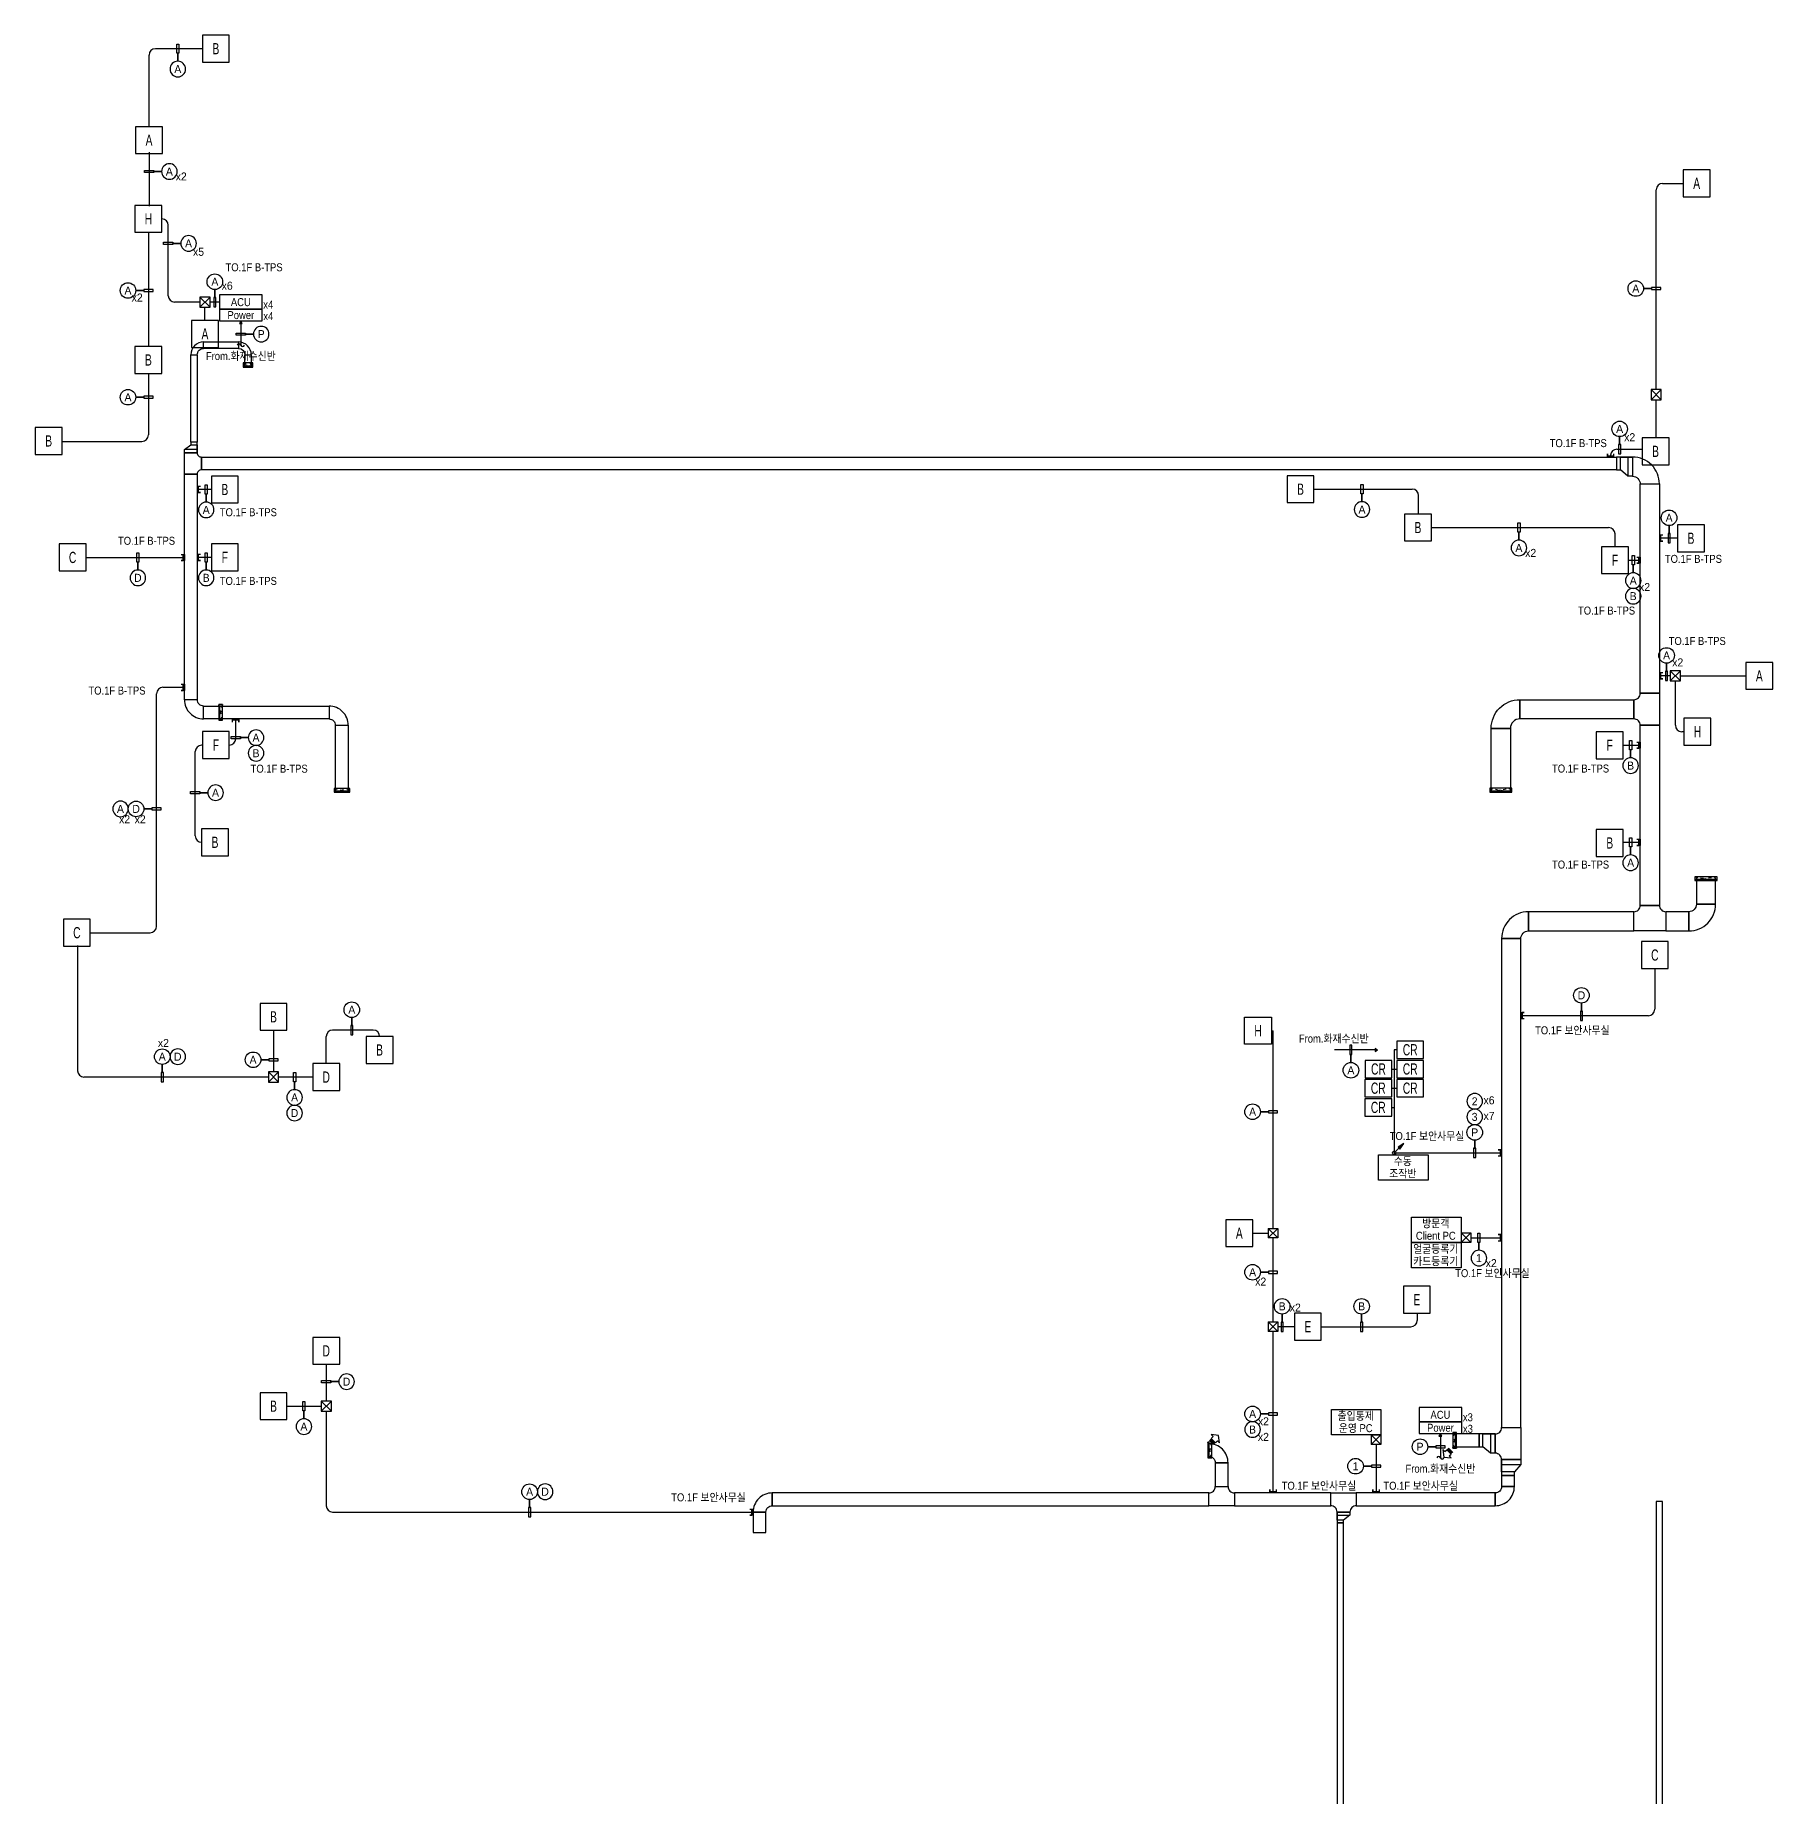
# Model space of a CAD drawing. Header units: millimetres. Extents: x 88230 to 502050, y -351975 to 882900.
# Drawn here: x 93324 to 174714, y -291770 to -209225 of the extents above; entities that cross this region are included whole.
import ezdxf
from ezdxf.enums import TextEntityAlignment as Align

# ---------------------------------------------------------------- set-up
doc = ezdxf.new("R2010")
doc.units = ezdxf.units.MM
doc.header["$LTSCALE"] = 150
doc.linetypes.add('D1', pattern=[3, 1, -1, 1])
for name, color, linetype in [('------16 CCTV', 3, 'Continuous'), ('-----20 General Symbol', 3, 'Continuous'), ('-----27 Communication Cable Tray', 2, 'Continuous'), ('-----29 Indicator', 1, 'Continuous'), ('-----30 Text', 2, 'Continuous'), ('4', 4, 'Continuous'), ('6', 6, 'Continuous')]:
    doc.layers.add(name, color=color, linetype=linetype)
doc.styles.add('ELEC', font='')
doc.styles.get('ELEC').set_extended_font_data('Dotum')

# ---------------------------------------------------------------- blocks, each defined once
blk = doc.blocks.new('O08')
blk.add_hatch(color=256).paths.add_polyline_path([(120, 51), (-120, 51), (-120, 0), (120, 0)])
blk.add_lwpolyline([(120, 127.5), (120, 0), (-120, 0), (-120, 127.5), (-120, 51), (120, 51)])
blk = doc.blocks.new('O01')
blk.add_hatch(color=256).paths.add_polyline_path([(-149, -218), (-218, -149), (-368, -368)])
blk.add_line((-46, -46), (-184, -184))
blk.add_lwpolyline([(-368, -368), (-149, -218), (-218, -149), (-368, -368)])
blk.add_circle((0, 0), 65)
for p in [(-65, 0), (-65, 0), (0, 65), (0, 65), (65, 0), (65, 0), (0, -65), (0, -65)]:
    blk.add_point(p)
blk = doc.blocks.new('BOX')
at = {"layer": '-----20 General Symbol'}
for p, q in [((200, 200), (-200, -200)), ((-200, 200), (200, -200))]:
    blk.add_line(p, q, dxfattribs=at)
blk.add_lwpolyline([(-200, 200), (200, 200), (200, -200), (-200, -200)], close=True, dxfattribs=at)
blk = doc.blocks.new('GOK_A')
at = {"layer": '-----20 General Symbol', "color": 1}
blk.add_lwpolyline([(272950, 44280), (274750, 44280), (274750, 46080), (272950, 46080)], close=True, dxfattribs=at)
at = {"layer": '-----20 General Symbol', "color": 3, "style": 'ELEC', "width": 0.7}
blk.add_text('A', height=750, dxfattribs=at).set_placement((273850, 45180), align=Align.MIDDLE_CENTER)
blk = doc.blocks.new('GOK_B')
at = {"layer": '-----20 General Symbol', "color": 1}
blk.add_lwpolyline([(272950, 41850), (274750, 41850), (274750, 43650), (272950, 43650)], close=True, dxfattribs=at)
at = {"layer": '-----20 General Symbol', "color": 3, "style": 'ELEC', "width": 0.7}
blk.add_text('B', height=750, dxfattribs=at).set_placement((273850, 42750), align=Align.MIDDLE_CENTER)
blk = doc.blocks.new('GOK_F')
at = {"layer": '-----20 General Symbol', "color": 1}
blk.add_lwpolyline([(275670, 41850), (277470, 41850), (277470, 43650), (275670, 43650)], close=True, dxfattribs=at)
at = {"layer": '-----20 General Symbol', "color": 3, "style": 'ELEC', "width": 0.7}
blk.add_text('F', height=750, dxfattribs=at).set_placement((276570, 42750), align=Align.MIDDLE_CENTER)
blk = doc.blocks.new('GOK_H')
at = {"layer": '-----20 General Symbol', "color": 1}
blk.add_lwpolyline([(139470, -259730), (140730, -259730), (140730, -258470), (139470, -258470)], close=True, dxfattribs=at)
at = {"layer": '-----20 General Symbol', "color": 3, "style": 'ELEC', "width": 0.7}
blk.add_text('H', height=525, dxfattribs=at).set_placement((140100, -259100), align=Align.MIDDLE_CENTER)
blk = doc.blocks.new('GOK_D')
at = {"layer": '-----20 General Symbol', "color": 1}
blk.add_lwpolyline([(116508, -205929), (117768, -205929), (117768, -204669), (116508, -204669)], close=True, dxfattribs=at)
at = {"layer": '-----20 General Symbol', "color": 3, "style": 'ELEC', "width": 0.7}
blk.add_text('D', height=525, dxfattribs=at).set_placement((117138, -205299), align=Align.MIDDLE_CENTER)
blk = doc.blocks.new('A$Cfacc77e0')
at = {"layer": '-----20 General Symbol', "color": 1}
blk.add_lwpolyline([(0, 0), (1260, 0), (1260, 810), (0, 810)], close=True, dxfattribs=at)
at = {"layer": '-----20 General Symbol', "color": 3, "style": 'ELEC', "width": 0.7}
blk.add_text('CR', height=525, dxfattribs=at).set_placement((630, 410), align=Align.MIDDLE_CENTER)
blk = doc.blocks.new('GOK_C')
at = {"layer": '-----20 General Symbol', "color": 1}
blk.add_lwpolyline([(114698, -205929), (115958, -205929), (115958, -204669), (114698, -204669)], close=True, dxfattribs=at)
at = {"layer": '-----20 General Symbol', "color": 3, "style": 'ELEC', "width": 0.7}
blk.add_text('C', height=525, dxfattribs=at).set_placement((115328, -205299), align=Align.MIDDLE_CENTER)
blk = doc.blocks.new('A$C533477cd')
at = {"layer": '-----27 Communication Cable Tray', "color": 1, "elevation": 0}
blk.add_lwpolyline([(200, -2581), (0, -2581), (0, -3731), (200, -3731), (200, -2581)], dxfattribs=at)
at = {"layer": '-----27 Communication Cable Tray', "color": 1, "linetype": 'D1', "elevation": 0}
for points in [[(200, -2581), (0, -3731)], [(200, -3731), (0, -2581)]]:
    blk.add_lwpolyline(points, dxfattribs=at)
at = {"layer": '-----27 Communication Cable Tray', "elevation": 0}
for points in [[(50, -2631), (0, -2631), (0, -3681), (50, -3681), (50, -2631)], [(150, -2706), (150, -2656), (50, -2656), (50, -3656), (150, -3656), (150, -3606)]]:
    blk.add_lwpolyline(points, dxfattribs=at)
blk = doc.blocks.new('O03')
at = {"linetype": 'Continuous'}
for p, q in [((-101, 101), (101, -101)), ((-74, 127), (127, -74)), ((-48, 154), (154, -48)), ((-27, 366), (69, 270)), ((-27, 366), (321, 321)), ((69, 270), (-21, 180)), ((-21, 180), (180, -21)), ((270, 69), (180, -21)), ((270, 69), (366, -27)), ((321, 321), (366, -27))]:
    blk.add_line(p, q, dxfattribs=at)
blk = doc.blocks.new('GOK_E')
at = {"layer": '-----20 General Symbol', "color": 1}
blk.add_lwpolyline([(275670, 44280), (277470, 44280), (277470, 46080), (275670, 46080)], close=True, dxfattribs=at)
at = {"layer": '-----20 General Symbol', "color": 3, "style": 'ELEC', "width": 0.7}
blk.add_text('E', height=750, dxfattribs=at).set_placement((276570, 45180), align=Align.MIDDLE_CENTER)

msp = doc.modelspace()

# ---------------------------------------------------------------- linework, layer by layer
at = {"layer": '------16 CCTV', "elevation": 0}
for points in [[(151079, -265135), (151079, -265585), (151529, -265135), (151529, -265585), (151079, -265135), (151529, -265135), (151529, -265585), (151079, -265585)], [(160114, -265348), (160114, -265798), (160564, -265348), (160564, -265798), (160114, -265348), (160564, -265348), (160564, -265798), (160114, -265798)], [(151079, -269520), (151079, -269970), (151529, -269520), (151529, -269970), (151079, -269520), (151529, -269520), (151529, -269970), (151079, -269970)]]:
    msp.add_lwpolyline(points, dxfattribs=at)
at = {"layer": '------16 CCTV'}
msp.add_lwpolyline([(155904, -274813), (155904, -275263), (156354, -274813), (156354, -275263), (155904, -274813), (156354, -274813), (156354, -275263), (155904, -275263)], dxfattribs=at)
at = {"layer": '-----20 General Symbol', "color": 1}
for points in [[(101954, -222069), (103954, -222069), (103954, -221395), (101954, -221395)], [(101954, -222608), (103954, -222608), (103954, -222069), (101954, -222069)], [(154040, -273621), (156361, -273621), (156361, -274813), (154040, -274813)], [(158147, -274207), (160147, -274207), (160147, -273533), (158147, -273533)], [(158147, -274747), (160147, -274747), (160147, -274207), (158147, -274207)]]:
    msp.add_lwpolyline(points, close=True, dxfattribs=at)
at = {"layer": '-----20 General Symbol', "color": 1, "elevation": 0}
for points in [[(156246, -261689), (158567, -261689), (158567, -262880), (156246, -262880)], [(157793, -264607), (160114, -264607), (160114, -265798), (157793, -265798)], [(157793, -265798), (160114, -265798), (160114, -266990), (157793, -266990)]]:
    msp.add_lwpolyline(points, close=True, dxfattribs=at)
at = {"layer": '-----27 Communication Cable Tray', "elevation": 0}
for points in [[(100912, -224200), (100912, -224200, -0.414214), (101212, -223900), (101212, -223900), (101212, -223600, 0.414214), (100612, -224200)], [(102852, -223900), (102852, -223900, -0.406098), (103144, -224200), (103144, -224200), (103444, -224200, 0.410217), (102852, -223600)], [(100912, -229792), (100312, -229792), (100312, -229792), (100312, -228792), (100912, -228792, 0.414214), (101112, -228992), (101112, -229592), (101112, -229592, 0.414214)], [(168146, -229893), (168146, -229893, -0.414214), (168506, -230253), (168506, -230253), (169406, -230253, 0.414214), (168146, -228993)], [(168507, -240061), (169407, -240061), (169407, -240061), (169407, -241561), (168507, -241561, 0.414214), (168207, -241261), (168207, -240361), (168207, -240361, 0.414214)], [(101212, -240661), (101212, -240661, -0.414214), (100912, -240361), (100912, -240361), (100312, -240361, 0.414214), (101212, -241261)], [(107086, -241261), (107086, -241261, -0.414214), (107386, -241561), (107386, -241561), (107986, -241561, 0.414214), (107086, -240661)], [(162870, -241260), (162870, -241260, 0.414214), (162421, -241709), (162421, -241709), (161522, -241709, -0.414214), (162870, -240362)], [(169707, -250298), (169707, -251198), (169707, -251198), (168207, -251198), (168207, -250298, 0.414214), (168507, -249998), (169407, -249998), (169407, -249998, 0.414214)], [(171139, -249938), (171139, -249938, -0.414214), (170779, -250298), (170779, -250298), (170779, -251198, 0.414214), (172039, -249938)], [(162911, -251558), (162911, -251558, -0.414214), (163271, -251198), (163271, -251198), (163271, -250298, 0.414214), (162011, -251558)], [(162011, -274470), (162911, -274470), (162911, -274470), (162911, -275970), (162011, -275970, 0.414214), (161711, -275670), (161711, -274770), (161711, -274770, 0.414214)], [(148300, -275824), (148300, -275824, -0.414214), (148600, -276124), (148600, -276124), (149200, -276124, 0.414214), (148300, -275224)], [(149500, -277531), (149500, -278131), (149500, -278131), (148300, -278131), (148300, -277531, 0.414214), (148600, -277231), (149200, -277231), (149200, -277231, 0.414214)], [(162011, -277231), (162011, -277231, -0.414214), (161711, -277531), (161711, -277531), (161711, -278131, 0.414214), (162611, -277231)], [(127550, -278431), (127550, -278431, -0.414214), (127850, -278131), (127850, -278131), (127850, -277531, 0.414214), (126950, -278431)], [(154007, -278131), (154007, -277531), (154007, -277531), (155207, -277531), (155207, -278131, 0.414214), (154907, -278431), (154307, -278431), (154307, -278431, 0.414214)]]:
    msp.add_lwpolyline(points, format="xyb", close=True, dxfattribs=at)
for points in [[(101212, -223600), (102852, -223600), (102852, -223900), (101212, -223900)], [(100912, -224200), (100912, -228292), (100612, -228292), (100612, -224200)], [(103144, -224733), (103144, -224200), (103444, -224200), (103444, -224733)], [(167396, -229593), (101112, -229594), (101112, -228994), (167396, -228993)], [(100912, -229792), (100912, -240361), (100312, -240361), (100312, -229792)], [(169406, -230253), (169407, -240061), (168507, -240061), (168506, -230253)], [(107086, -241261), (101212, -241261), (101212, -240661), (107086, -240661)], [(162870, -240362), (168207, -240361), (168207, -241261), (162870, -241262)], [(107386, -244695), (107386, -241561), (107986, -241561), (107986, -244695)], [(161521, -244662), (161522, -241709), (162422, -241709), (162421, -244662)], [(169406, -241561), (169408, -249998), (168508, -249998), (168506, -241561)], [(172039, -249938), (172039, -248838), (171139, -248838), (171139, -249938)], [(168207, -250298), (163271, -250298), (163271, -251198), (168207, -251198)], [(170779, -250298), (169707, -250298), (169707, -251198), (170779, -251198)], [(162911, -274470), (162911, -251558), (162011, -251558), (162011, -274470)], [(160961, -274770), (159857, -274770), (159857, -275370), (160961, -275370)], [(149200, -277231), (149200, -276124), (148600, -276124), (148600, -277231)], [(162011, -276720), (162011, -277231), (162611, -277231), (162611, -276720)], [(148300, -277531), (127850, -277531), (127850, -278131), (148300, -278131)], [(154007, -277531), (149500, -277531), (149500, -278131), (154007, -278131)], [(161711, -277531), (155207, -277531), (155207, -278131), (161711, -278131)], [(169546, -314511), (169546, -277927), (169246, -277927), (169246, -314511)], [(127550, -279383), (127550, -278431), (126950, -278431), (126950, -279383)], [(154606, -308071), (154607, -278931), (154307, -278931), (154306, -308071)]]:
    msp.add_lwpolyline(points, close=True, dxfattribs=at)
at = {"layer": '-----27 Communication Cable Tray', "color": 1, "elevation": 0}
for points in [[(103069, -224583), (103069, -224783), (103519, -224783), (103519, -224583), (103069, -224583)], [(159722, -275438), (159902, -275438), (159902, -274703), (159722, -274703), (159722, -275438)], [(148435, -275156), (148255, -275156), (148255, -275891), (148435, -275891), (148435, -275156)]]:
    msp.add_lwpolyline(points, dxfattribs=at)
at = {"layer": '-----27 Communication Cable Tray', "color": 1, "linetype": 'D1', "elevation": 0}
for points in [[(103069, -224583), (103519, -224783)], [(103519, -224583), (103069, -224783)], [(159722, -275438), (159902, -274703)], [(159722, -274703), (159902, -275438)], [(148435, -275156), (148255, -275891)], [(148435, -275891), (148255, -275156)]]:
    msp.add_lwpolyline(points, dxfattribs=at)
at = {"layer": '-----27 Communication Cable Tray', "elevation": 0}
for points in [[(103119, -224733), (103119, -224783), (103469, -224783), (103469, -224733), (103119, -224733)], [(103194, -224633), (103144, -224633), (103144, -224733), (103444, -224733), (103444, -224633), (103394, -224633)], [(100912, -228792), (100912, -228292), (100612, -228292), (100612, -228412), (100912, -228412), (100912, -228645), (100312, -228645), (100612, -228412), (100912, -228412), (100912, -228792), (100312, -228792), (100312, -228645)], [(168146, -228993), (167396, -228993), (167396, -229593), (167575, -229593), (167575, -228993), (167924, -228993), (167924, -229893), (167575, -229593), (167575, -228993), (168146, -228993), (168146, -229893), (167924, -229893)], [(159767, -275325), (159767, -275370), (159857, -275370), (159857, -274770), (159767, -274770), (159767, -274815)], [(159857, -275393), (159902, -275393), (159902, -274748), (159857, -274748), (159857, -275393)], [(161711, -274770), (160961, -274770), (160961, -275370), (161140, -275370), (161140, -274770), (161489, -274770), (161489, -275670), (161140, -275370), (161140, -274770), (161711, -274770), (161711, -275670), (161489, -275670)], [(148300, -275201), (148255, -275201), (148255, -275846), (148300, -275846), (148300, -275201)], [(148390, -275269), (148390, -275224), (148300, -275224), (148300, -275824), (148390, -275824), (148390, -275779)], [(162011, -275970), (162011, -276720), (162611, -276720), (162611, -276541), (162011, -276541), (162011, -276192), (162911, -276192), (162611, -276541), (162011, -276541), (162011, -275970), (162911, -275970), (162911, -276192)], [(127550, -278431), (126950, -278431)], [(154307, -278431), (154307, -278931), (154607, -278931), (154607, -278812), (154307, -278812), (154307, -278579), (154907, -278579), (154607, -278812), (154307, -278812), (154307, -278431), (154907, -278431), (154907, -278579)]]:
    msp.add_lwpolyline(points, dxfattribs=at)
at = {"layer": '-----27 Communication Cable Tray', "color": 1}
for points in [[(102097, -240593), (101917, -240593), (101917, -241328), (102097, -241328), (102097, -240593)], [(107319, -244515), (107319, -244695), (108054, -244695), (108054, -244515), (107319, -244515)]]:
    msp.add_lwpolyline(points, dxfattribs=at)
at = {"layer": '-----27 Communication Cable Tray', "color": 1, "linetype": 'D1'}
for points in [[(102097, -240593), (101917, -241328)], [(102097, -241328), (101917, -240593)], [(107319, -244515), (108054, -244695)], [(108054, -244515), (107319, -244695)]]:
    msp.add_lwpolyline(points, dxfattribs=at)
at = {"layer": '-----27 Communication Cable Tray'}
for points in [[(101962, -240638), (101917, -240638), (101917, -241283), (101962, -241283), (101962, -240638)], [(102052, -240706), (102052, -240661), (101962, -240661), (101962, -241261), (102052, -241261), (102052, -241216)], [(107364, -244650), (107364, -244695), (108009, -244695), (108009, -244650), (107364, -244650)], [(107431, -244560), (107386, -244560), (107386, -244650), (107986, -244650), (107986, -244560), (107941, -244560)]]:
    msp.add_lwpolyline(points, dxfattribs=at)
at = {"layer": '-----29 Indicator', "color": 1}
for points in [[(100002, -210446), (100002, -210073), (99951, -210073), (99951, -209637), (100054, -209637), (100054, -210073), (99977, -210073), (100002, -210073), (100002, -210446, 0.414214), (99637, -210811, 0.414214), (100002, -211175, 0.414214), (100367, -210811, 0.414214), (100002, -210446, 0.151042)], [(99244, -215611), (98872, -215611), (98872, -215663), (98435, -215663), (98435, -215560), (98872, -215560), (98872, -215637), (98872, -215611), (99244, -215611, 0.414214), (99609, -215976, 0.414214), (99974, -215611, 0.414214), (99609, -215246, 0.414214), (99244, -215611, 0.151042)], [(100144, -218980), (99772, -218980), (99772, -219031), (99335, -219031), (99335, -218928), (99772, -218928), (99772, -219005), (99772, -218980), (100144, -218980, 0.414214), (100509, -219345, 0.414214), (100874, -218980, 0.414214), (100509, -218615, 0.414214), (100144, -218980, 0.151042)], [(98033, -221187), (98405, -221187), (98405, -221239), (98842, -221239), (98842, -221136), (98405, -221136), (98405, -221213), (98405, -221187), (98033, -221187, -0.414214), (97668, -221552, -0.414214), (97303, -221187, -0.414214), (97668, -220822, -0.414214), (98033, -221187, -0.151042)], [(101737, -221141), (101737, -221514), (101685, -221514), (101685, -221950), (101788, -221950), (101788, -221514), (101711, -221514), (101737, -221514), (101737, -221141, -0.414214), (101372, -220776, -0.414214), (101737, -220412, -0.414214), (102102, -220776, -0.414214), (101737, -221141, -0.151042)], [(168663, -221095), (169035, -221095), (169035, -221146), (169472, -221146), (169472, -221043), (169035, -221043), (169035, -221120), (169035, -221095), (168663, -221095, -0.414214), (168298, -221459, -0.414214), (167933, -221095, -0.414214), (168298, -220730, -0.414214), (168663, -221095, -0.151042)], [(103544, -223231), (103171, -223231), (103171, -223282), (102735, -223282), (102735, -223180), (103171, -223180), (103171, -223257), (103171, -223231), (103544, -223231, 0.414214), (103908, -223596, 0.414214), (104273, -223231, 0.414214), (103908, -222866, 0.414214), (103544, -223231, 0.151042)], [(98033, -226187), (98405, -226187), (98405, -226239), (98842, -226239), (98842, -226136), (98405, -226136), (98405, -226213), (98405, -226187), (98033, -226187, -0.414214), (97668, -226552, -0.414214), (97303, -226187, -0.414214), (97668, -225822, -0.414214), (98033, -226187, -0.151042)], [(101331, -231101), (101331, -230728), (101280, -230728), (101280, -230292), (101383, -230292), (101383, -230728), (101306, -230728), (101331, -230728), (101331, -231101, 0.414214), (100967, -231466, 0.414214), (101331, -231830, 0.414214), (101696, -231466, 0.414214), (101331, -231101, 0.151042)], [(155472, -231085), (155472, -230713), (155421, -230713), (155421, -230277), (155524, -230277), (155524, -230713), (155447, -230713), (155472, -230713), (155472, -231085, 0.414214), (155107, -231450, 0.414214), (155472, -231815, 0.414214), (155837, -231450, 0.414214), (155472, -231085, 0.151042)], [(169859, -232204), (169859, -232577), (169808, -232577), (169808, -233013), (169910, -233013), (169910, -232577), (169833, -232577), (169859, -232577), (169859, -232204, -0.414214), (169494, -231839, -0.414214), (169859, -231475, -0.414214), (170224, -231839, -0.414214), (169859, -232204, -0.151042)], [(162822, -232885), (162822, -232513), (162771, -232513), (162771, -232077), (162874, -232077), (162874, -232513), (162797, -232513), (162822, -232513), (162822, -232885, 0.414214), (162457, -233250, 0.414214), (162822, -233615, 0.414214), (163187, -233250, 0.414214), (162822, -232885, 0.151042)], [(98131, -234286), (98131, -233913), (98080, -233913), (98080, -233477), (98183, -233477), (98183, -233913), (98106, -233913), (98131, -233913), (98131, -234286, 0.414214), (97767, -234651, 0.414214), (98131, -235015, 0.414214), (98496, -234651, 0.414214), (98131, -234286, 0.151042)], [(101331, -234286), (101331, -233913), (101280, -233913), (101280, -233477), (101383, -233477), (101383, -233913), (101306, -233913), (101331, -233913), (101331, -234286, 0.414214), (100967, -234651, 0.414214), (101331, -235015, 0.414214), (101696, -234651, 0.414214), (101331, -234286, 0.151042)], [(168179, -234415), (168179, -234042), (168127, -234042), (168127, -233606), (168230, -233606), (168230, -234042), (168153, -234042), (168179, -234042), (168179, -234415, 0.414214), (167814, -234780, 0.414214), (168179, -235145, 0.414214), (168543, -234780, 0.414214), (168179, -234415, 0.151042)], [(169739, -238654), (169739, -239026), (169688, -239026), (169688, -239463), (169790, -239463), (169790, -239026), (169713, -239026), (169739, -239026), (169739, -238654, -0.414214), (169374, -238289, -0.414214), (169739, -237924, -0.414214), (170104, -238289, -0.414214), (169739, -238654, -0.151042)], [(103304, -242140), (102932, -242140), (102932, -242192), (102495, -242192), (102495, -242089), (102932, -242089), (102932, -242166), (102932, -242140), (103304, -242140, 0.414214), (103669, -242505, 0.414214), (104034, -242140, 0.414214), (103669, -241776, 0.414214), (103304, -242140, 0.151042)], [(168055, -243085), (168055, -242713), (168004, -242713), (168004, -242277), (168107, -242277), (168107, -242713), (168030, -242713), (168055, -242713), (168055, -243085, 0.414214), (167691, -243450, 0.414214), (168055, -243815, 0.414214), (168420, -243450, 0.414214), (168055, -243085, 0.151042)], [(98413, -245479), (98785, -245479), (98785, -245530), (99222, -245530), (99222, -245427), (98785, -245427), (98785, -245504), (98785, -245479), (98413, -245479, -0.414214), (98048, -245843, -0.414214), (97683, -245479, -0.414214), (98048, -245114, -0.414214), (98413, -245479, -0.151042)], [(101406, -244719), (101033, -244719), (101033, -244770), (100597, -244770), (100597, -244667), (101033, -244667), (101033, -244744), (101033, -244719), (101406, -244719, 0.414214), (101771, -245083, 0.414214), (102136, -244719, 0.414214), (101771, -244354, 0.414214), (101406, -244719, 0.151042)], [(168056, -247636), (168056, -247263), (168004, -247263), (168004, -246827), (168107, -246827), (168107, -247263), (168030, -247263), (168056, -247263), (168056, -247636, 0.414214), (167691, -248001, 0.414214), (168056, -248365, 0.414214), (168421, -248001, 0.414214), (168056, -247636, 0.151042)], [(165752, -254579), (165752, -254952), (165701, -254952), (165701, -255388), (165804, -255388), (165804, -254952), (165727, -254952), (165752, -254952), (165752, -254579, -0.414214), (165387, -254214, -0.414214), (165752, -253850, -0.414214), (166117, -254214, -0.414214), (165752, -254579, -0.151042)], [(108152, -255254), (108152, -255627), (108101, -255627), (108101, -256063), (108204, -256063), (108204, -255627), (108127, -255627), (108152, -255627), (108152, -255254, -0.414214), (107787, -254889, -0.414214), (108152, -254525, -0.414214), (108517, -254889, -0.414214), (108152, -255254, -0.151042)], [(154952, -257360), (154952, -256987), (155003, -256987), (155003, -256551), (154900, -256551), (154900, -256987), (154977, -256987), (154952, -256987), (154952, -257360, -0.414214), (155317, -257725, -0.414214), (154952, -258090, -0.414214), (154587, -257725, -0.414214), (154952, -257360, -0.151042)], [(99272, -257454), (99272, -257827), (99221, -257827), (99221, -258263), (99324, -258263), (99324, -257827), (99247, -257827), (99272, -257827), (99272, -257454, -0.414214), (98907, -257089, -0.414214), (99272, -256725, -0.414214), (99637, -257089, -0.414214), (99272, -257454, -0.151042)], [(103893, -257236), (104265, -257236), (104265, -257287), (104702, -257287), (104702, -257185), (104265, -257185), (104265, -257262), (104265, -257236), (103893, -257236, -0.414214), (103528, -257601, -0.414214), (103163, -257236, -0.414214), (103528, -256871, -0.414214), (103893, -257236, -0.151042)], [(105472, -258636), (105472, -258263), (105421, -258263), (105421, -257827), (105524, -257827), (105524, -258263), (105447, -258263), (105472, -258263), (105472, -258636, 0.414214), (105107, -259001, 0.414214), (105472, -259365, 0.414214), (105837, -259001, 0.414214), (105472, -258636, 0.151042)], [(160752, -261004), (160752, -261377), (160701, -261377), (160701, -261813), (160804, -261813), (160804, -261377), (160727, -261377), (160752, -261377), (160752, -261004, -0.414214), (160387, -260639, -0.414214), (160752, -260275, -0.414214), (161117, -260639, -0.414214), (160752, -261004, -0.151042)], [(151732, -269154), (151732, -269527), (151681, -269527), (151681, -269963), (151784, -269963), (151784, -269527), (151707, -269527), (151732, -269527), (151732, -269154, -0.414214), (151367, -268789, -0.414214), (151732, -268425, -0.414214), (152097, -268789, -0.414214), (151732, -269154, -0.151042)], [(155455, -269154), (155455, -269527), (155404, -269527), (155404, -269963), (155507, -269963), (155507, -269527), (155430, -269527), (155455, -269527), (155455, -269154, -0.414214), (155091, -268789, -0.414214), (155455, -268425, -0.414214), (155820, -268789, -0.414214), (155455, -269154, -0.151042)], [(107544, -272318), (107172, -272318), (107172, -272369), (106735, -272369), (106735, -272266), (107172, -272266), (107172, -272343), (107172, -272318), (107544, -272318, 0.414214), (107909, -272683, 0.414214), (108274, -272318, 0.414214), (107909, -271953, 0.414214), (107544, -272318, 0.151042)], [(158555, -275369), (158928, -275369), (158928, -275420), (159364, -275420), (159364, -275318), (158928, -275318), (158928, -275395), (158928, -275369), (158555, -275369, -0.414214), (158191, -275734, -0.414214), (157826, -275369, -0.414214), (158191, -275004, -0.414214), (158555, -275369, -0.151042)]]:
    msp.add_lwpolyline(points, format="xyb", dxfattribs=at)
at = {"layer": '-----29 Indicator', "color": 1, "elevation": 0}
for points in [[(167542, -228036), (167542, -228409), (167491, -228409), (167491, -228845), (167594, -228845), (167594, -228409), (167517, -228409), (167542, -228409), (167542, -228036, -0.414214), (167177, -227671, -0.414214), (167542, -227306, -0.414214), (167907, -227671, -0.414214), (167542, -228036, -0.151042)], [(150713, -259671), (151085, -259671), (151085, -259722), (151522, -259722), (151522, -259620), (151085, -259620), (151085, -259697), (151085, -259671), (150713, -259671, -0.414214), (150348, -260036, -0.414214), (149983, -259671, -0.414214), (150348, -259306, -0.414214), (150713, -259671, -0.151042)], [(160948, -266164), (160948, -265791), (160897, -265791), (160897, -265355), (161000, -265355), (161000, -265791), (160923, -265791), (160948, -265791), (160948, -266164, 0.414214), (160584, -266529, 0.414214), (160948, -266894, 0.414214), (161313, -266529, 0.414214), (160948, -266164, 0.151042)], [(150713, -267191), (151085, -267191), (151085, -267242), (151522, -267242), (151522, -267140), (151085, -267140), (151085, -267217), (151085, -267191), (150713, -267191, -0.414214), (150348, -267556, -0.414214), (149983, -267191, -0.414214), (150348, -266826, -0.414214), (150713, -267191, -0.151042)], [(105908, -274058), (105908, -273686), (105857, -273686), (105857, -273249), (105959, -273249), (105959, -273686), (105882, -273686), (105908, -273686), (105908, -274058, 0.414214), (105543, -274423, 0.414214), (105908, -274788, 0.414214), (106273, -274423, 0.414214), (105908, -274058, 0.151042)], [(150713, -273831), (151085, -273831), (151085, -273882), (151522, -273882), (151522, -273780), (151085, -273780), (151085, -273857), (151085, -273831), (150713, -273831, -0.414214), (150348, -274196, -0.414214), (149983, -273831, -0.414214), (150348, -273466, -0.414214), (150713, -273831, -0.151042)], [(155538, -276279), (155910, -276279), (155910, -276330), (156347, -276330), (156347, -276227), (155910, -276227), (155910, -276304), (155910, -276279), (155538, -276279, -0.414214), (155173, -276644, -0.414214), (154808, -276279, -0.414214), (155173, -275914, -0.414214), (155538, -276279, -0.151042)], [(116481, -277840), (116481, -278213), (116429, -278213), (116429, -278649), (116532, -278649), (116532, -278213), (116455, -278213), (116481, -278213), (116481, -277840, -0.414214), (116116, -277475, -0.414214), (116481, -277110, -0.414214), (116845, -277475, -0.414214), (116481, -277840, -0.151042)]]:
    msp.add_lwpolyline(points, format="xyb", dxfattribs=at)
at = {"layer": '-----29 Indicator'}
for centre, start, end in [((168179, -235510), 90, 180), ((168179, -235510), 0, 90), ((168179, -235510), 180, 270), ((168179, -235510), 270, 0), ((103669, -242870), 90, 180), ((103669, -242870), 0, 90), ((103669, -242870), 180, 270), ((103669, -242870), 270, 0), ((97318, -245479), 90, 180), ((97318, -245479), 0, 90), ((97318, -245479), 180, 270), ((97318, -245479), 270, 0), ((100002, -257089), 90, 180), ((100002, -257089), 180, 270), ((100002, -257089), 0, 90), ((100002, -257089), 270, 0), ((160752, -259180), 90, 180), ((160752, -259180), 180, 270), ((160752, -259180), 0, 90), ((160752, -259180), 270, 0), ((105472, -259730), 90, 180), ((105472, -259730), 180, 270), ((105472, -259730), 0, 90), ((105472, -259730), 270, 0), ((160752, -259910), 90, 180), ((160752, -259910), 180, 270), ((160752, -259910), 0, 90), ((160752, -259910), 270, 0), ((150348, -274560), 90, 180), ((150348, -274560), 180, 270), ((150348, -274560), 0, 90), ((150348, -274560), 270, 0), ((117210, -277475), 90, 180), ((117210, -277475), 0, 90), ((117210, -277475), 180, 270), ((117210, -277475), 270, 0)]:
    msp.add_arc(centre, 365, start, end, dxfattribs=at)
at = {"layer": '4'}
for p, q in [((98654, -213510), (98654, -210155)), ((101154, -209855), (98954, -209855)), ((98654, -214710), (98654, -217230)), ((169554, -216165), (170519, -216165)), ((169254, -225827), (169254, -216465)), ((98624, -218460), (98624, -223812)), ((99554, -221432), (99554, -218130)), ((101034, -221732), (99854, -221732)), ((101274, -222590), (101274, -221972)), ((101954, -221732), (101514, -221732)), ((98624, -225072), (98624, -227956)), ((169254, -228095), (169254, -226307)), ((94584, -228256), (98324, -228256)), ((167408, -228627), (168613, -228627)), ((167110, -228895), (167110, -228993)), ((101574, -230510), (100912, -230510)), ((153224, -230495), (157824, -230495)), ((158124, -231665), (158124, -230795)), ((158724, -232295), (167024, -232295)), ((167324, -233195), (167324, -232595)), ((170254, -232795), (169407, -232795)), ((95704, -233695), (100312, -233695)), ((101574, -233695), (100912, -233695)), ((167954, -233825), (168506, -233825)), ((169914, -239244), (169407, -239245)), ((170394, -239244), (173454, -239244)), ((99004, -250980), (99004, -240080)), ((99304, -239780), (100312, -239780)), ((170154, -241560), (170154, -239484)), ((102714, -242189), (102714, -241255)), ((101154, -242495), (101115, -242495)), ((167707, -242495), (168506, -242495)), ((170554, -241860), (170454, -241860)), ((100815, -246745), (100815, -242795)), ((167708, -247045), (168507, -247045)), ((95904, -251280), (98704, -251280)), ((95304, -251880), (95304, -257745)), ((169189, -252957), (169189, -254870)), ((104484, -255850), (104484, -257805)), ((109154, -255845), (107254, -255845)), ((151234, -255875), (151304, -255875)), ((151304, -265135), (151304, -255875)), ((168889, -255170), (162911, -255170)), ((106954, -257385), (106954, -256145)), ((157101, -256770), (156984, -256770)), ((104244, -258045), (95604, -258045)), ((106324, -258045), (104724, -258045)), ((156984, -261595), (162011, -261595)), ((150354, -265360), (151079, -265360)), ((151304, -269520), (151304, -265585)), ((160564, -265573), (162011, -265573)), ((152304, -269745), (151529, -269745)), ((153564, -269745), (157759, -269745)), ((158059, -269109), (158059, -269445)), ((151304, -277531), (151304, -269970)), ((106954, -271505), (106954, -273227)), ((106962, -270964), (106962, -270965)), ((105114, -273467), (106714, -273467)), ((106954, -273707), (106954, -278131)), ((156129, -275263), (156129, -277531)), ((107254, -278431), (126950, -278431))]:
    msp.add_line(p, q, dxfattribs=at)
for points in [[(156984, -256770), (156984, -261595)], [(156874, -257670), (157101, -257670)], [(156874, -258570), (157101, -258570)], [(156874, -259470), (156984, -259470)]]:
    msp.add_lwpolyline(points, dxfattribs=at)
for centre, start, end in [((98954, -210155), 90, 180), ((169554, -216465), 90, 180), ((99254, -218130), 0, 90), ((99854, -221432), 180, 270), ((98324, -227956), 270, 0), ((167408, -228927), 90, 173.92226), ((157824, -230795), 0, 90), ((167024, -232595), 0, 90), ((99304, -240080), 90, 180), ((170454, -241560), 180, 270), ((101115, -242795), 90, 180), ((102414, -242189), 270, 0), ((101115, -246745), 180, 270), ((98704, -250980), 270, 0), ((168889, -254870), 270, 0), ((107254, -256145), 90, 180), ((109154, -256145), 0, 90), ((95604, -257745), 180, 270), ((157759, -269445), 270, 0), ((107254, -278131), 180, 269.99813)]:
    msp.add_arc(centre, 300, start, end, dxfattribs=at)
at = {"layer": '6'}
for p, q in [((102953, -222608), (102953, -223751)), ((156202, -256769), (154181, -256769)), ((159146, -274747), (159146, -275889))]:
    msp.add_line(p, q, dxfattribs=at)
for points in [[(103023, -222728), (102954, -222608), (102884, -222728)], [(156083, -256839), (156202, -256770), (156083, -256701)], [(159216, -274866), (159147, -274747), (159078, -274866)]]:
    msp.add_lwpolyline(points, close=True, dxfattribs=at)
for centre, start, end in [((102870, -223780), 18.99978, 161.00022), ((103036, -223722), 198.99978, 341.00022), ((159063, -275918), 18.99978, 161.00022), ((159229, -275860), 198.99978, 341.00022)]:
    msp.add_arc(centre, 88, start, end, dxfattribs=at)

# ---------------------------------------------------------------- block references
at = {"layer": '------16 CCTV', "lineweight": 0, "extrusion": (0, 0, -1), "xscale": 1.2, "yscale": 1.2, "zscale": -1.2}
for p in [(-101274, -221732), (-169254, -226067), (-170154, -239244), (-104484, -258045), (-106954, -273467)]:
    msp.add_blockref('BOX', p, dxfattribs=at)
at = {"layer": '-----20 General Symbol', "xscale": 0.6999999999970896, "yscale": 0.6999999999970896, "zscale": 0.6999999999970896}
for name, p in [('GOK_B', (-89911, -239780)), ('GOK_A', (-93041, -245766)), ('GOK_A', (-20546, -247791)), ('GOK_A', (-90421, -254846)), ('GOK_B', (-93071, -254367)), ('GOK_B', (-97741, -258160)), ('GOK_B', (-22471, -258650)), ('GOK_B', (-89491, -260435)), ('GOK_B', (-39101, -260420)), ('GOK_B', (-33601, -262220)), ('GOK_B', (-20811, -262720)), ('GOK_F', (-91395, -263620)), ('GOK_F', (-26275, -263750)), ('GOK_A', (-17611, -270870)), ('GOK_F', (-91815, -272414)), ('GOK_F', (-26522, -272420)), ('GOK_B', (-89950, -276970)), ('GOK_B', (-24617, -277000)), ('GOK_B', (-87211, -285145)), ('GOK_B', (-82241, -286700)), ('GOK_A', (-41971, -296986)), ('GOK_E', (-35559, -300105)), ('GOK_E', (-40665, -301371)), ('GOK_B', (-87211, -303392))]:
    msp.add_blockref(name, p, dxfattribs=at)
at = {"layer": '-----20 General Symbol'}
for name, p in [('GOK_H', (-41476, 41270)), ('GOK_C', (-20254, -28396)), ('GOK_H', (31084, 17240)), ('GOK_C', (-20054, -45981)), ('GOK_C', (53861, -47028)), ('A$Cfacc77e0', (157101, -257175)), ('GOK_D', (-10184, -52746)), ('A$Cfacc77e0', (155614, -258075)), ('A$Cfacc77e0', (157101, -258075)), ('A$Cfacc77e0', (155605, -258975)), ('A$Cfacc77e0', (157101, -258975)), ('A$Cfacc77e0', (155605, -259875)), ('GOK_D', (-10184, -65576))]:
    msp.add_blockref(name, p, dxfattribs=at)
at = {"layer": '-----20 General Symbol', "xscale": -1}
msp.add_blockref('GOK_H', (290704, 3225), dxfattribs=at)
at = {"layer": '-----20 General Symbol', "xscale": 1.199999999953434, "yscale": 1.199999999953434, "zscale": 1.199999999953434, "rotation": 180}
msp.add_blockref('O01', (156984, -261595), dxfattribs=at)
at = {"layer": '-----27 Communication Cable Tray', "xscale": -1}
for p, rotation in [((148435, -275156), 270), ((159622, -275529), 90)]:
    msp.add_blockref('O03', p, dxfattribs=dict(at, rotation=rotation))
at = {"xscale": 0.8999999999999999, "yscale": 0.8999999999999999, "zscale": 0.8999999999999999}
for p, rotation in [((159131, -244694, 0), 89.99999999999999), ((168747, -248838), 90)]:
    msp.add_blockref('A$C533477cd', p, dxfattribs=dict(at, rotation=rotation))
at = {"layer": '4', "xscale": 1.199999999953434, "yscale": 1.199999999953434, "zscale": 1.199999999953434}
for p in [(167110, -228993), (151304, -277531), (156129, -277531)]:
    msp.add_blockref('O08', p, dxfattribs=at)
at = {"layer": '4', "yscale": 1.199999999953434, "zscale": 1.199999999953434}
for p, xscale, rotation in [((100912, -230510), -1.199999999953434, 270), ((169407, -232795), -1.199999999953434, 270), ((100312, -233695), 1.199999999953434, 90), ((100912, -233695), -1.199999999953434, 270), ((168506, -233825), 1.199999999953434, 90), ((169407, -239245), -1.199999999953434, 270), ((100312, -239780), 1.199999999953434, 90), ((102714, -241255), 1.199999999953434, 180), ((168506, -242495), 1.199999999953434, 90), ((168507, -247045), 1.199999999953434, 90), ((162911, -255170), 1.199999999953434, 270), ((162011, -261595), -1.199999999953434, 90), ((162011, -265573), -1.199999999953434, 90), ((126950, -278431), 1.199999999953434, 89.99999999999999)]:
    msp.add_blockref('O08', p, dxfattribs=dict(at, xscale=xscale, rotation=rotation))

# ---------------------------------------------------------------- texts
at = {"layer": '-----20 General Symbol', "color": 3, "style": 'ELEC', "width": 0.9}
for s, p in [('ACU', (102954, -221732, 0)), ('x4', (104238, -221848, 0)), ('Power', (102954, -222339, 0)), ('x4', (104241, -222388, 0)), ('조작반', (157384, -262564)), ('수동', (157384, -261986)), ('방문객', (158930, -264904)), ('Client PC', (158930, -265481)), ('카드등록기', (158930, -266673)), ('얼굴등록기', (158930, -266096)), ('출입통제', (155177, -273918)), ('ACU', (159147, -273870, 0)), ('x3', (160432, -273986, 0)), ('운영 PC', (155177, -274496)), ('Power', (159147, -274477, 0)), ('x3', (160434, -274526, 0))]:
    msp.add_text(s, height=375, dxfattribs=at).set_placement(p, align=Align.MIDDLE_CENTER)
for p in [(102953, -224248), (154150, -256233), (159146, -276386)]:
    msp.add_text('From.화재수신반', height=375, dxfattribs=at).set_placement(p, align=Align.MIDDLE)
at = {"layer": '-----30 Text', "style": 'ELEC'}
for s, p in [('A', (100002, -210811)), ('A', (99605, -215611)), ('A', (100505, -218980)), ('A', (97668, -221187)), ('A', (101737, -220776)), ('A', (168298, -221095)), ('P', (103908, -223231)), ('A', (97668, -226187)), ('A', (167542, -227671)), ('A', (101331, -231466)), ('A', (155472, -231450)), ('A', (169859, -231839)), ('A', (162822, -233250)), ('D', (98131, -234651)), ('B', (101331, -234651)), ('A', (168179, -234780)), ('B', (168174, -235510)), ('A', (169739, -238289)), ('A', (103665, -242140)), ('B', (103665, -242870)), ('B', (168055, -243450)), ('A', (101767, -244719)), ('A', (97314, -245479)), ('D', (98048, -245479)), ('A', (168056, -248001)), ('D', (165752, -254214)), ('A', (108152, -254889)), ('A', (99272, -257089)), ('D', (99997, -257089)), ('A', (103528, -257236)), ('A', (154952, -257725)), ('A', (105472, -259001)), ('2', (160748, -259180)), ('D', (105468, -259730)), ('A', (150348, -259671)), ('3', (160748, -259910)), ('P', (160752, -260639)), ('1', (160948, -266529)), ('A', (150348, -267191)), ('B', (151732, -268789)), ('B', (155455, -268789)), ('D', (107905, -272318)), ('A', (150348, -273831)), ('A', (105908, -274423)), ('B', (150343, -274560)), ('P', (158191, -275369)), ('1', (155173, -276279)), ('A', (116481, -277475)), ('D', (117206, -277475))]:
    msp.add_text(s, height=375, dxfattribs=at).set_placement(p, align=Align.MIDDLE)
for s, p in [('x2', (99902, -216032)), ('x5', (100712, -219561)), ('x6', (102056, -221149)), ('x2', (97839, -221704)), ('x2', (167753, -228248)), ('x2', (163115, -233671)), ('x2', (168450, -235269)), ('x2', (170003, -238800)), ('x2', (97250, -246154)), ('x2', (97980, -246154)), ('x2', (99067, -256637)), ('x6', (161164, -259321)), ('x7', (161164, -260051)), ('x2', (161267, -266950)), ('x2', (150470, -267816)), ('x2', (152089, -269036)), ('x2', (150595, -274363)), ('x2', (150595, -275093))]:
    msp.add_text(s, height=375, dxfattribs=at).set_placement(p)
at = {"style": 'ELEC', "width": 0.9}
for s, p in [('TO.1F B-TPS', (103575, -220099)), ('TO.1F B-TPS', (165602, -228338, 0)), ('TO.1F B-TPS', (103306, -231577)), ('TO.1F B-TPS', (98536, -232914)), ('TO.1F B-TPS', (170997, -233762, 0)), ('TO.1F B-TPS', (103306, -234796)), ('TO.1F B-TPS', (166928, -236185, 0)), ('TO.1F B-TPS', (171175, -237609, 0)), ('TO.1F B-TPS', (97152, -239934)), ('TO.1F B-TPS', (104749, -243594)), ('TO.1F B-TPS', (165711, -243587)), ('TO.1F B-TPS', (165711, -248087)), ('TO.1F 보안사무실', (165326, -255844)), ('TO.1F 보안사무실', (158517, -260798)), ('TO.1F 보안사무실', (161585, -267223)), ('TO.1F 보안사무실', (153454, -277186)), ('TO.1F 보안사무실', (158220, -277186)), ('TO.1F 보안사무실', (124861, -277729, 0))]:
    msp.add_text(s, height=375, dxfattribs=at).set_placement(p, align=Align.MIDDLE)

doc.saveas('drawing.dxf')
